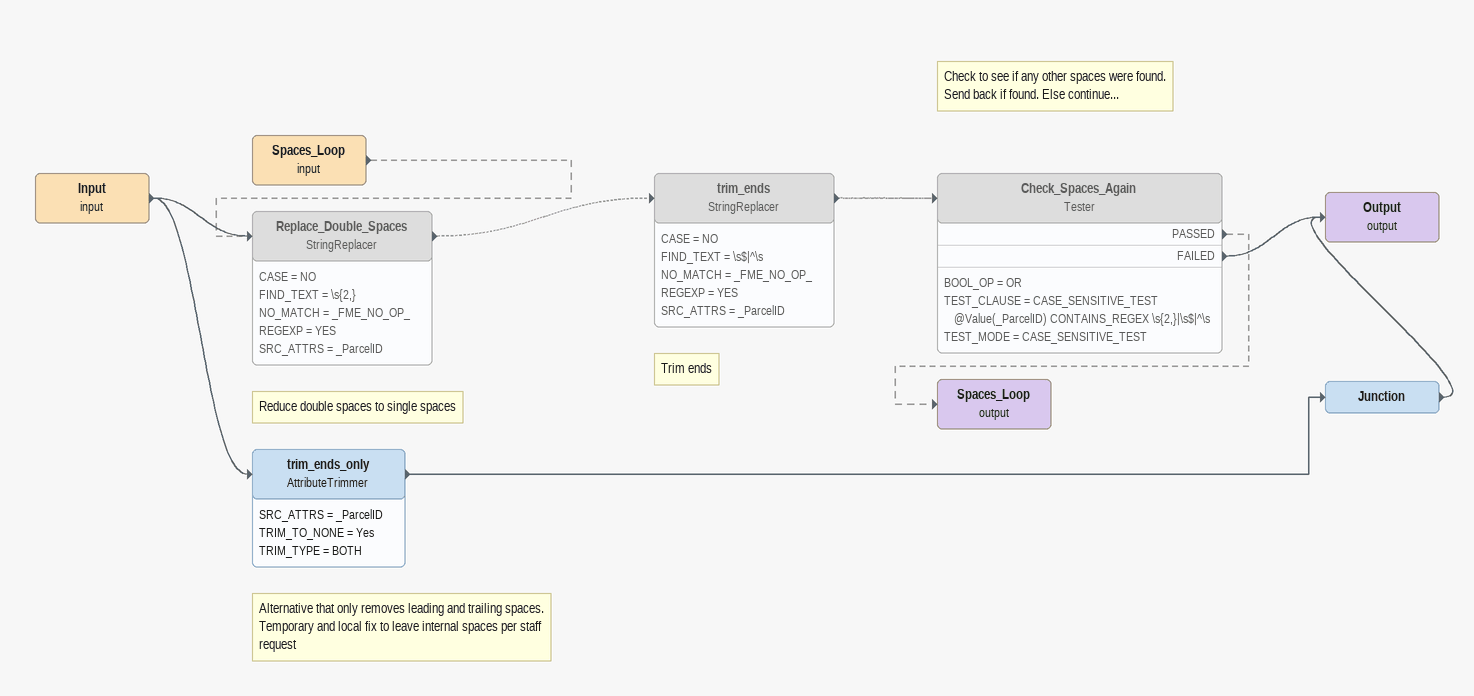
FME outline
Input (input)
    -> Replace_Double_Spaces
    -> trim_ends_only
Note: Alternative that only removes leading and trailing spaces. Temporary and local fix to leave internal spaces per staff request
trim_ends_only: AttributeTrimmer
    SRC_ATTRS = _ParcelID
    TRIM_TO_NONE = Yes
    TRIM_TYPE = BOTH
    -> Junction
Junction
    -> Output (output)
Spaces_Loop (input)
    -> Replace_Double_Spaces [off]
Note: Reduce double spaces to single spaces
Replace_Double_Spaces: StringReplacer [off]
    CASE = NO
    FIND_TEXT = \s{2,}
    NO_MATCH = _FME_NO_OP_
    REGEXP = YES
    SRC_ATTRS = _ParcelID
    -> trim_ends [off]
Note: Trim ends
trim_ends: StringReplacer [off]
    CASE = NO
    FIND_TEXT = \s$|^\s
    NO_MATCH = _FME_NO_OP_
    REGEXP = YES
    SRC_ATTRS = _ParcelID
    -> Check_Spaces_Again [off]
Note: Check to see if any other spaces were found. / Send back if found. Else continue...
Check_Spaces_Again: Tester [off]
    BOOL_OP = OR
    TEST_CLAUSE = CASE_SENSITIVE_TEST @Value(_ParcelID) CONTAINS_REGEX \s{2,}|\s$|^\s
    TEST_MODE = CASE_SENSITIVE_TEST
    PASSED -> Spaces_Loop (output) [off]
    FAILED -> Output (output)
Output (output)
Spaces_Loop (output)
